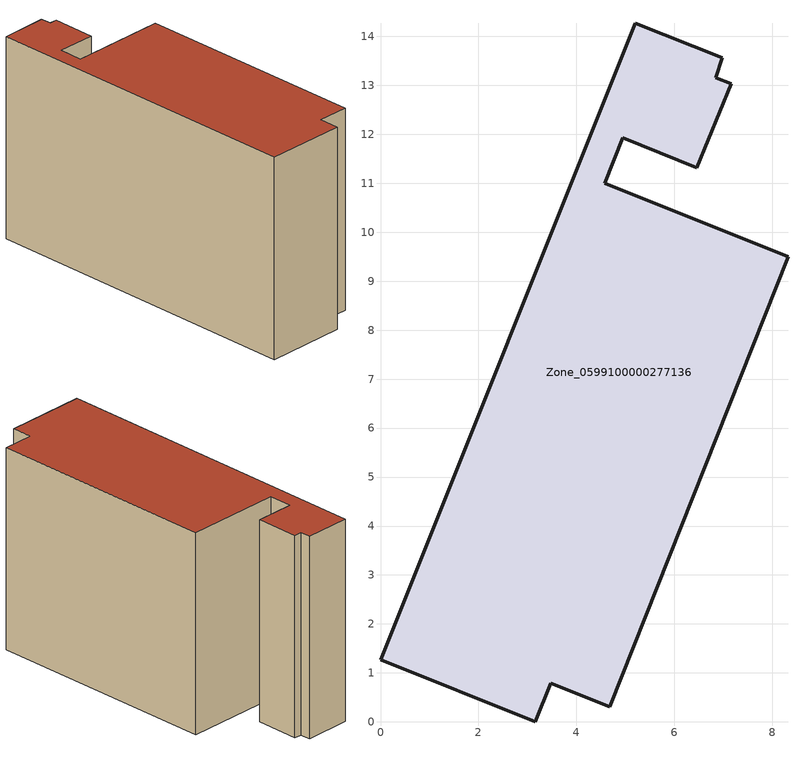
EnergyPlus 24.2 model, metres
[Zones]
Zone_0599100000277136
 floor ground (C_G): 4.95,11.93 4.58,11 8.32,9.5 4.68,0.31 3.47,0.79 3.16,0 0,1.27 5.2,14.27 6.99,13.56 6.85,13.15 7.16,13.03 6.46,11.32 z6.64
 wall outside (C_F): 4.58,11 4.95,11.93 6.46,11.32 7.16,13.03 6.85,13.15 6.99,13.56 5.2,14.27 0,1.27 3.16,0 3.47,0.79 4.68,0.31 8.32,9.5 4.58,11 z6.64:15.21
 roof outside (C_R): 7.16,13.03 6.85,13.15 6.99,13.56 5.2,14.27 0,1.27 3.16,0 3.47,0.79 4.68,0.31 8.32,9.5 4.58,11 4.95,11.93 6.46,11.32 z15.21
[BUILDING]
Pand.0599100000277136: North Axis=0; Terrain=City; Loads Convergence Tolerance Value=0.04; Temperature Convergence Tolerance Value=0.4; Solar Distribution=FullExterior; Maximum Number of Warmup Days=25; Minimum Number of Warmup Days=1
[Site:Location]
Rotterdam.The.Hague.AP_ZH_NLD Design_Conditions: Latitude=51.96; Longitude=4.45; Time Zone=1; Elevation=-4.5
[SITE:GROUNDTEMPERATURE:BUILDINGSURFACE]
18, 18, 18, 18, 18, 18, 18, 18, 18, 18, 18, 18
[MATERIAL] Thermal Absorptance=0.9; Solar Absorptance=0.7; Visible Absorptance=0.7
Name | Roughness | Thickness | Conductivity | Density | Specific Heat
G.TI.1975-1991 | MediumSmooth | 0.15 | 0.288461 | 540 | 1210
F.TI.1975-1991 | Rough | 0.3 | 0.230769 | 1920 | 840
R.TI.1975-1991 | MediumRough | 0.2 | 0.153846 | 1500 | 1000
[CONSTRUCTION]
C_G: G.TI.1975-1991
C_F: F.TI.1975-1991
C_R: R.TI.1975-1991
[ZONE]
Zone_0599100000277136: Type=1; Multiplier=1; Ceiling Height=Autocalculate; Volume=Autocalculate; Floor Area=autocalculate; Part of Total Floor Area=Yes
[ZONEINFILTRATION:DESIGNFLOWRATE]
Infil_Zone_0599100000277136: Zone or ZoneList or Space or SpaceList=Zone_0599100000277136; Schedule=AlwaysOn; Design Flow Rate Calculation Method=Flow/Area; Flow Rate per Floor Area=0.003; Constant Term Coefficient=1; Temperature Term Coefficient=0; Velocity Term Coefficient=0; Velocity Squared Term Coefficient=0
[HVACTEMPLATE:ZONE:IDEALLOADSAIRSYSTEM]
Zone_0599100000277136: Maximum Heating Supply Air Temperature=50; Minimum Cooling Supply Air Temperature=13; Maximum Heating Supply Air Humidity Ratio=0.0156; Minimum Cooling Supply Air Humidity Ratio=0.0077; Heating Limit=NoLimit; Cooling Limit=NoLimit; Dehumidification Control Type=ConstantSensibleHeatRatio; Cooling Sensible Heat Ratio=0.7; Dehumidification Setpoint=60; Humidification Control Type=None; Humidification Setpoint=30; Outdoor Air Method=None; Outdoor Air Flow Rate per Person=0.00944; Outdoor Air Flow Rate per Zone Floor Area=0; Outdoor Air Flow Rate per Zone=0; Demand Controlled Ventilation Type=None; Outdoor Air Economizer Type=NoEconomizer; Heat Recovery Type=None; Sensible Heat Recovery Effectiveness=0.7; Latent Heat Recovery Effectiveness=0.65
[ZONECONTROL:THERMOSTAT]
ThermostatControl_Zone_0599100000277136: Zone or ZoneList=Zone_0599100000277136; Control Type Schedule=DualSetpointControlType; Control 1=Thermostat_Zone_0599100000277136; Temperature Difference Between Cutout And Setpoint=0
[THERMOSTATSETPOINT:DUALSETPOINT]
Thermostat_Zone_0599100000277136: Heating Setpoint Temperature Schedule=HeatingSetpoint_Zone_0599100000277136; Cooling Setpoint Temperature Schedule=CoolingSetpoint_Zone_0599100000277136
[SCHEDULE:COMPACT]
HeatingSetpoint_Zone_0599100000277136: Through: 12/31, For: AllDays, Until: 24:00, 21
CoolingSetpoint_Zone_0599100000277136: Through: 12/31, For: AllDays, Until: 24:00, 24
DualSetpointControlType: Through: 12/31, For: AllDays, Until: 24:00, 4
AlwaysOn: Through: 12/31, For: AllDays, Until: 24:00, 1
